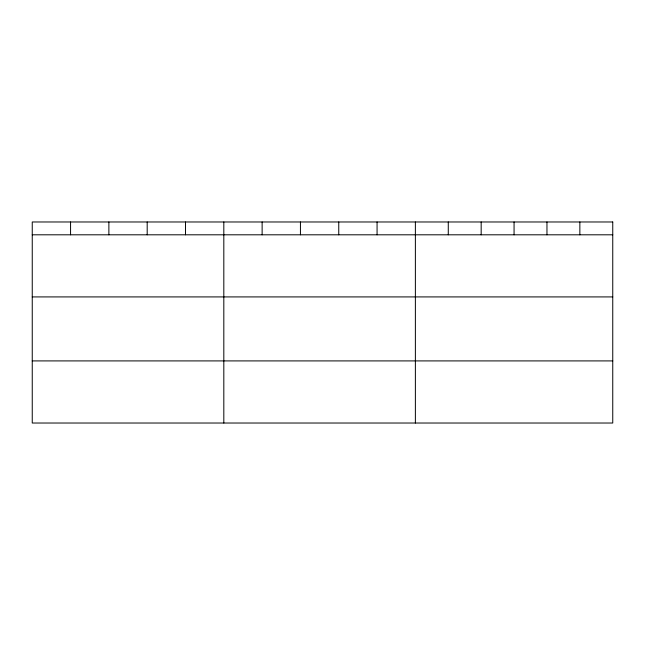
<?xml version="1.0" encoding="UTF-8"?>
<svg xmlns="http://www.w3.org/2000/svg" width="645" height="645" viewBox="0 0 645 645"><rect width="100%" height="100%" fill="white"/><g stroke="black" fill="none" stroke-linecap="round" stroke-linejoin="round"><path stroke-width="0.97" d="M32.25 234.804L612.75 234.804M32.25 296.918L612.75 296.918M32.25 360.91L612.75 360.91M579.855 221.977L579.855 234.804M546.96 221.977L546.96 234.804M514.065 221.977L514.065 234.804M481.17 221.977L481.17 234.804M448.275 221.977L448.275 234.804M415.38 221.977L415.38 423.023M377.067 221.977L377.067 234.804M338.754 221.977L338.754 234.804M300.441 221.977L300.441 234.804M262.128 221.977L262.128 234.804M223.815 221.977L223.815 423.023M185.502 221.977L185.502 234.804M147.189 221.977L147.189 234.804M108.876 221.977L108.876 234.804M70.563 221.977L70.563 234.804M612.75 221.977L32.25 221.977L32.25 423.023L612.75 423.023L612.75 221.977"/></g></svg>
